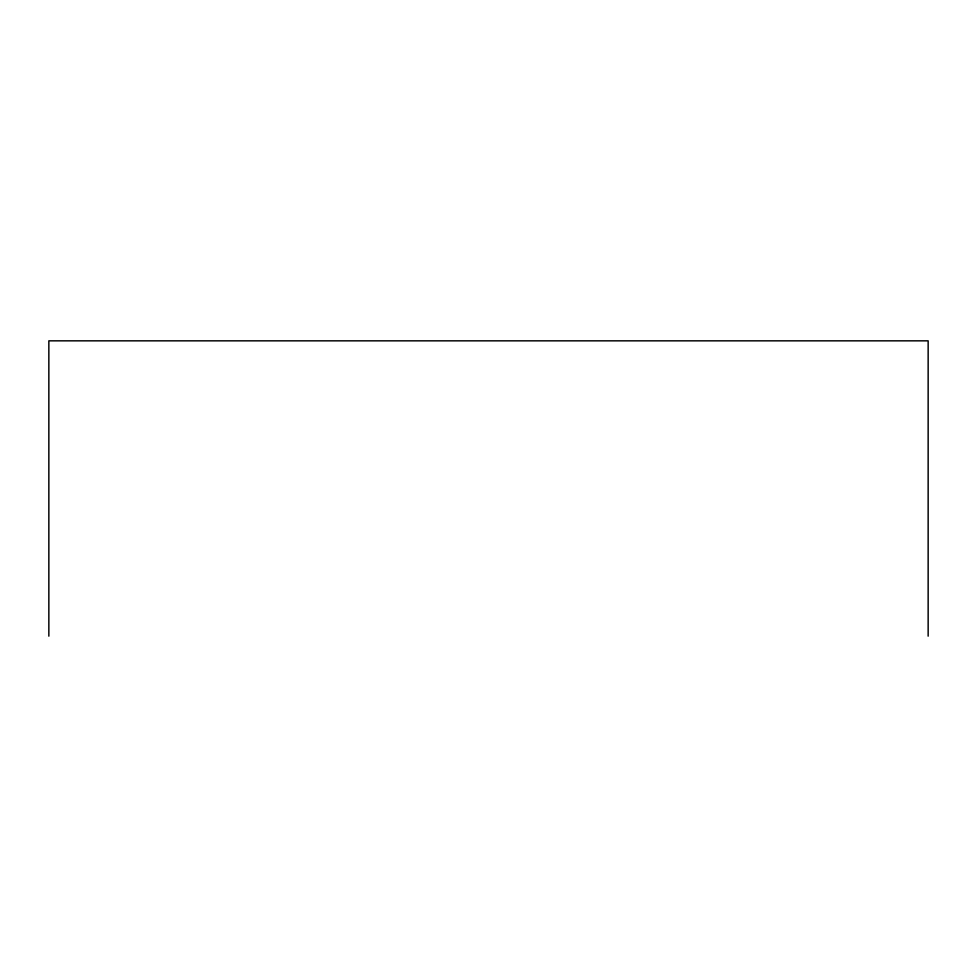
<?xml version="1.0" encoding="UTF-8"?>
<svg xmlns="http://www.w3.org/2000/svg" width="977" height="977" viewBox="0 0 977 977"><rect width="100%" height="100%" fill="white"/><g stroke="black" fill="none" stroke-linecap="round" stroke-linejoin="round"><path stroke-width="1.47" d="M928.15 636.161L928.15 340.839L48.85 340.839L48.85 636.161"/></g></svg>
